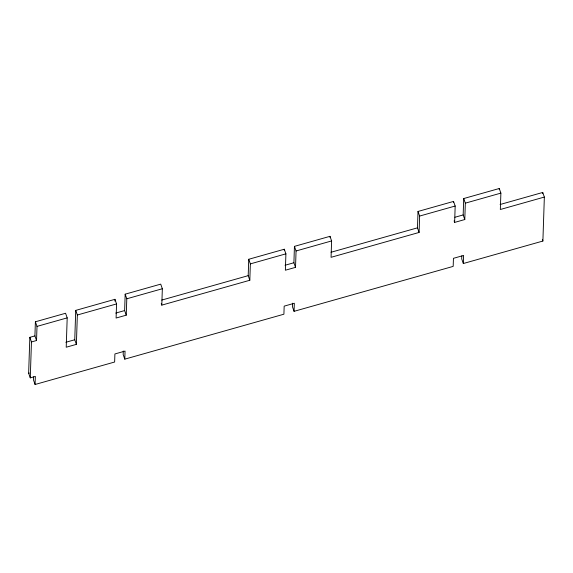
<?xml version="1.0" encoding="UTF-8"?>
<svg xmlns="http://www.w3.org/2000/svg" width="573" height="573" viewBox="0 0 573 573"><rect width="100%" height="100%" fill="white"/><g stroke="black" fill="none" stroke-linecap="round" stroke-linejoin="round"><path stroke-width="0.86" d="M544.35 197.062L542.889 241.047L463.335 263.516L463.6 255.451L453.444 258.323L453.179 266.388L294.064 311.332L294.329 303.267L284.172 306.14L283.907 314.205L124.792 359.149L125.057 351.084L114.901 353.956L114.636 362.021L35.082 384.49L35.347 376.425L30.269 377.858L28.65 373.252L29.839 337.339L34.917 335.907L35.39 321.79L65.573 313.266L67.191 317.872L66.217 347.231L76.374 344.366L77.348 315L75.729 310.394L114.944 299.321L116.563 303.926L116.097 318.036L126.253 315.171L126.791 298.784L125.172 294.178L160.719 284.136L162.338 288.742L161.801 305.13L249.821 280.261L250.358 263.881L248.739 259.275L284.287 249.234L285.906 253.839L285.368 270.22L295.525 267.355L296.062 250.974L294.443 246.369L329.991 236.327L331.609 240.932L331.065 257.313L419.092 232.445L419.629 216.064L418.011 211.458L453.558 201.417L455.177 206.022L454.633 222.41L464.789 219.538L465.333 203.157L463.715 198.552L499.262 188.51L500.881 193.115L500.336 209.496L544.35 197.062L542.731 192.456L500.093 204.504M30.269 377.858L31.458 341.945L29.839 337.339M33.563 376.862L33.463 379.885L35.082 384.49M31.458 341.945L36.536 340.512L37.009 326.395L35.39 321.79M76.374 344.366L74.755 339.76L75.729 310.394M114.887 301.083L114.944 299.321M123.288 351.013L123.174 354.544L124.792 359.149M126.253 315.171L124.635 310.566L125.172 294.178M249.821 280.261L248.202 275.656L248.739 259.275M284.258 250.258L284.287 249.234M292.559 303.203L292.445 306.727L294.064 311.332M295.525 267.355L293.906 262.749L294.443 246.369M329.962 237.351L329.991 236.327M419.092 232.445L417.473 227.839L418.011 211.458M453.53 202.441L453.558 201.417M461.817 255.887L461.716 258.91L463.335 263.516M464.789 219.538L463.17 214.932L463.715 198.552M499.233 189.534L499.262 188.51M542.688 193.674L542.731 192.456M126.791 298.784L162.338 288.742M250.358 263.881L285.906 253.839M296.062 250.974L331.609 240.932M419.629 216.064L455.177 206.022M465.333 203.157L500.881 193.115M37.009 326.395L67.191 317.872M77.348 315L116.563 303.926M115.746 313.073L124.635 310.566M161.751 300.08L248.202 275.656M285.017 265.256L293.906 262.749M331.022 252.263L417.473 227.839M454.919 217.26L463.17 214.932M65.866 342.267L74.755 339.76M28.65 373.252L29.467 373.023M542.352 239.507L542.889 241.047M454.095 220.87L454.633 222.41M161.257 303.59L161.801 305.13M34.917 335.907L36.536 340.512"/></g></svg>
